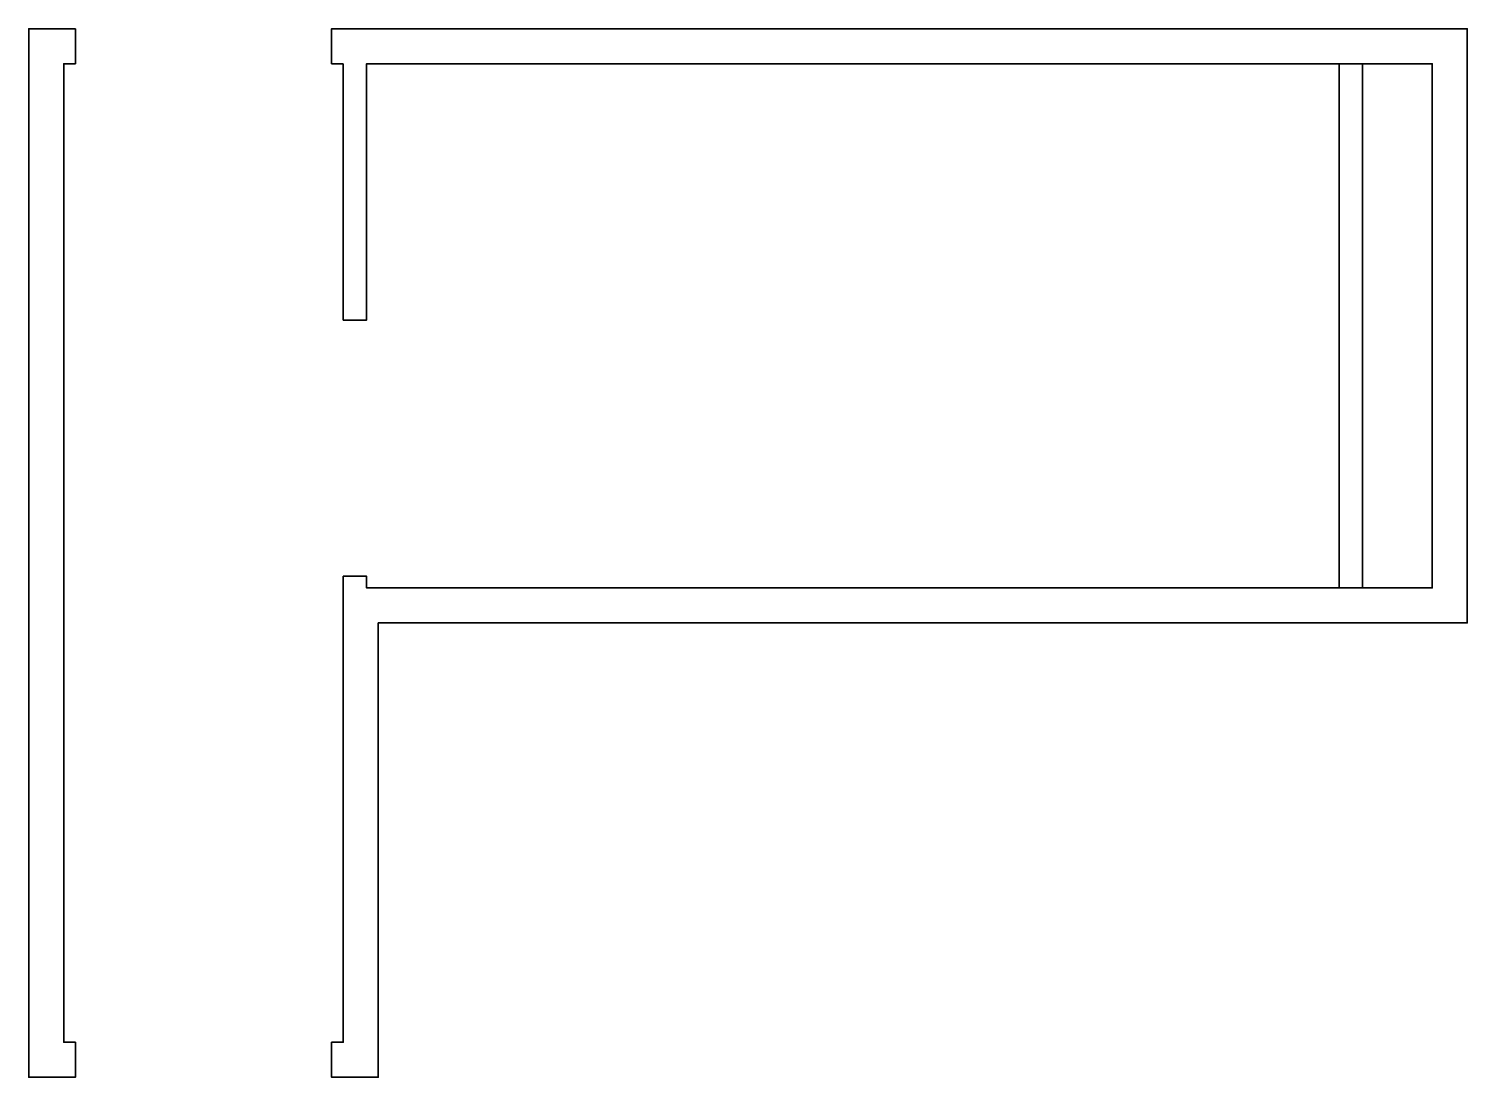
# Model space of a CAD drawing. Header units: millimetres. Extents: x 118250 to 130600, y 55600 to 64600.
import ezdxf

# ---------------------------------------------------------------- set-up
doc = ezdxf.new("R2010")
doc.units = ezdxf.units.MM
doc.header["$MEASUREMENT"] = 0
doc.layers.add('NDC_S_WALL', color=6, linetype='Continuous', lineweight=35)

msp = doc.modelspace()

# ---------------------------------------------------------------- linework, layer by layer
at = {"layer": 'NDC_S_WALL', "ltscale": 200}
for points in [[(118650, 64600), (118650, 64300), (118550, 64300), (118550, 55900), (118650, 55900), (118650, 55600), (118250, 55600), (118250, 64600)], [(129700, 64300), (130300, 64300), (130300, 59800), (129700, 59800)]]:
    msp.add_lwpolyline(points, close=True, dxfattribs=at)
for points in [[(120950, 64300), (120850, 64300), (120850, 64600), (120950, 64600)], [(121250, 59500), (130600, 59500), (130600, 64600), (120950, 64600)], [(120950, 64300), (120950, 62100), (121150, 62100), (121150, 64300), (129500, 64300), (129500, 59800), (121150, 59800), (121150, 59900), (120950, 59900), (120950, 59500)], [(121150, 59900), (121150, 59800), (130300, 59800), (130300, 64300), (121150, 64300), (121150, 62100)], [(121250, 59500), (121250, 55600), (120850, 55600), (120850, 55900), (120950, 55900), (120950, 59500)]]:
    msp.add_lwpolyline(points, dxfattribs=at)

doc.saveas('drawing.dxf')
